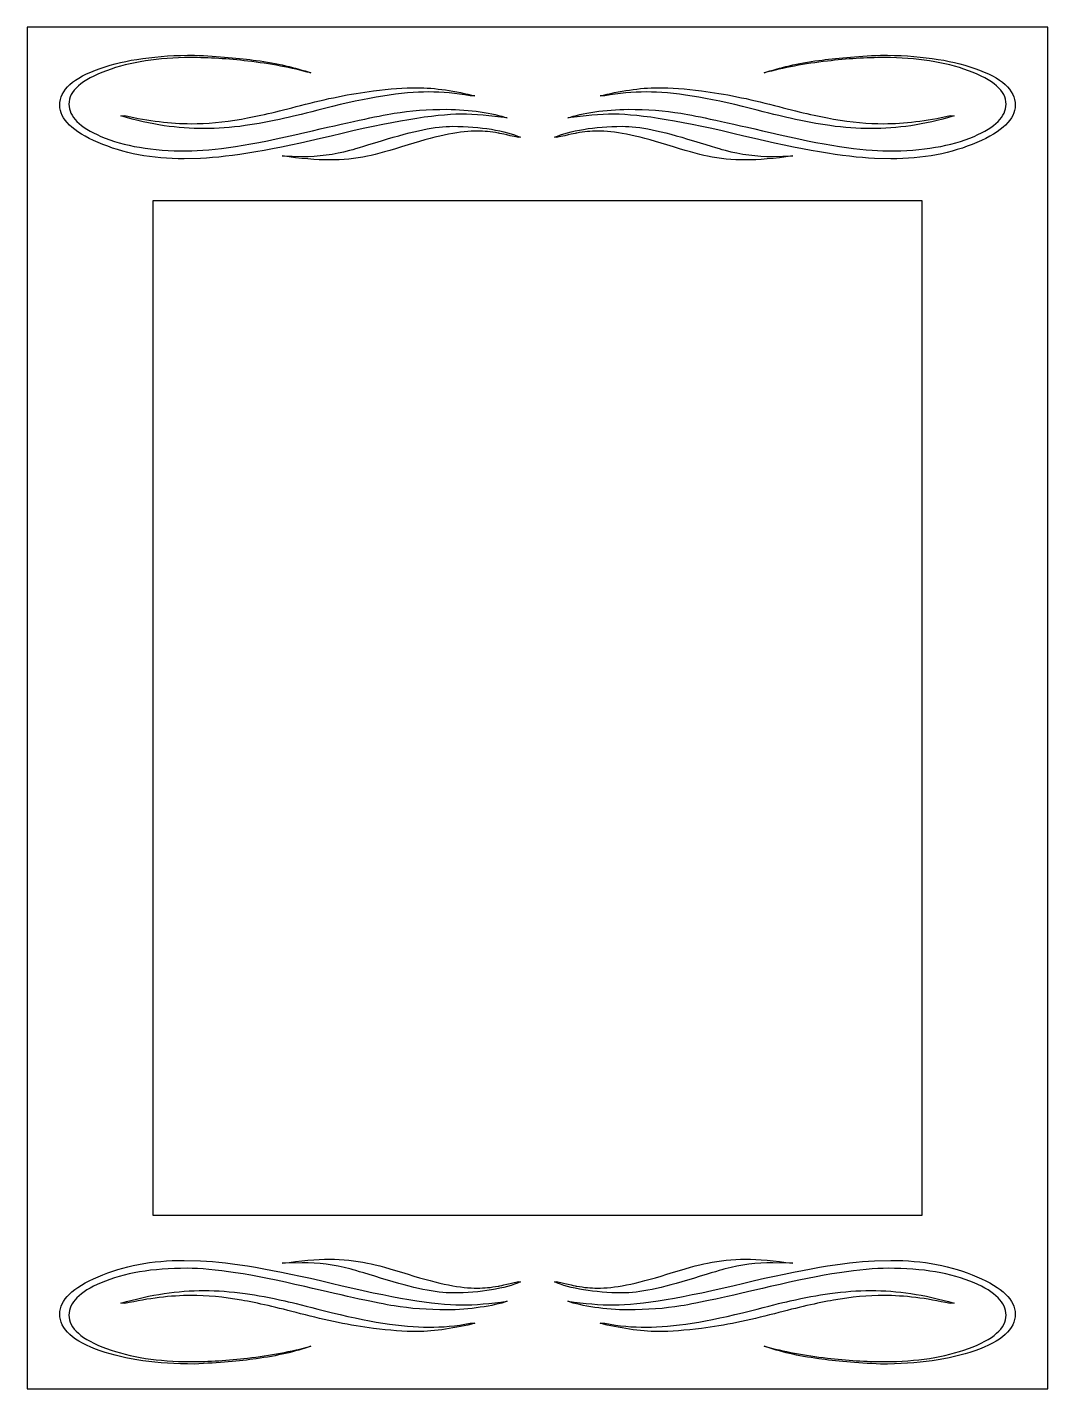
# Model space of a CAD drawing. Header units: centimetres. Extents: x -7.4 to 7.4, y -9.8 to 9.8.
import ezdxf

# ---------------------------------------------------------------- set-up
doc = ezdxf.new("R2010")
doc.units = ezdxf.units.CM
doc.header["$MEASUREMENT"] = 0
doc.layers.add('Camada 1', color=7, linetype='Continuous')

msp = doc.modelspace()

# ---------------------------------------------------------------- linework, layer by layer
at = {"layer": 'Camada 1'}
for points, knots in [([(7.36359, -9.81817), (7.36359, -9.81817), (-7.36359, -9.81817), (-7.36359, -9.81817), (-7.36359, -9.81817), (-7.36359, -9.81817), (-7.36359, 9.81817), (-7.36359, 9.81817), (-7.36359, 9.81817), (-7.36359, 9.81817), (7.36359, 9.81817), (7.36359, 9.81817), (7.36359, 9.81817), (7.36359, 9.81817), (7.36359, -9.81817), (7.36359, -9.81817)], [0, 0, 0, 0, 0.2, 0.2, 0.2, 0.2, 0.4, 0.4, 0.4, 0.4, 0.6, 0.6, 0.6, 0.6, 1, 1, 1, 1]), ([(-6.8943, 8.69396), (-6.8943, 8.49177), (-6.70711, 8.31299), (-6.34201, 8.15582), (-6.34201, 8.15582), (-5.97604, 7.99866), (-5.56194, 7.92008), (-5.10061, 7.92008), (-5.10061, 7.92008), (-5.10061, 7.92008), (-4.86135, 7.92714), (-4.86135, 7.92714), (-4.86135, 7.92714), (-4.43138, 7.94391), (-3.8005, 8.05141), (-2.9776, 8.24874), (-2.9776, 8.24874), (-2.10701, 8.45845), (-1.48104, 8.5633), (-1.10488, 8.5633), (-1.10488, 8.5633), (-0.89784, 8.5633), (-0.68549, 8.54166), (-0.43562, 8.51075), (-0.43562, 8.51075), (-0.63207, 8.57743), (-0.98746, 8.63436), (-1.30621, 8.63436), (-1.30621, 8.63436), (-1.58257, 8.63436), (-1.83596, 8.61539), (-2.07038, 8.57742), (-2.07038, 8.57742), (-2.30877, 8.53702), (-2.73964, 8.4441), (-3.35948, 8.29887), (-3.35948, 8.29887), (-4.13029, 8.11787), (-4.68168, 8.03442), (-5.05869, 8.03442), (-5.05869, 8.03442), (-5.55621, 8.03442), (-5.96986, 8.10329), (-6.29967, 8.2441), (-6.29967, 8.2441), (-6.60738, 8.37523), (-6.761, 8.52972), (-6.761, 8.70831), (-6.761, 8.70831), (-6.761, 8.89881), (-6.58087, 9.06081), (-6.21977, 9.19149), (-6.21977, 9.19149), (-5.87409, 9.3182), (-5.47103, 9.38001), (-5.0097, 9.38001), (-5.0097, 9.38001), (-4.74041, 9.38001), (-4.46228, 9.36324), (-4.18237, 9.32969), (-4.18237, 9.32969), (-3.85833, 9.29217), (-3.5515, 9.23478), (-3.26943, 9.1584), (-3.26943, 9.1584), (-3.49192, 9.23698), (-3.75814, 9.29879), (-4.05966, 9.3394), (-4.05966, 9.3394), (-4.2985, 9.3725), (-4.5956, 9.39898), (-4.95099, 9.41555), (-4.95099, 9.41555), (-5.49354, 9.41555), (-5.94429, 9.35131), (-6.30984, 9.22505), (-6.30984, 9.22505), (-6.69742, 9.08951), (-6.8943, 8.91316), (-6.8943, 8.69396)], [0, 0, 0, 0, 0.04761905, 0.04761905, 0.04761905, 0.04761905, 0.0952381, 0.0952381, 0.0952381, 0.0952381, 0.14285714, 0.14285714, 0.14285714, 0.14285714, 0.19047619, 0.19047619, 0.19047619, 0.19047619, 0.23809524, 0.23809524, 0.23809524, 0.23809524, 0.28571429, 0.28571429, 0.28571429, 0.28571429, 0.33333333, 0.33333333, 0.33333333, 0.33333333, 0.38095238, 0.38095238, 0.38095238, 0.38095238, 0.42857143, 0.42857143, 0.42857143, 0.42857143, 0.47619048, 0.47619048, 0.47619048, 0.47619048, 0.52380952, 0.52380952, 0.52380952, 0.52380952, 0.57142857, 0.57142857, 0.57142857, 0.57142857, 0.61904762, 0.61904762, 0.61904762, 0.61904762, 0.66666667, 0.66666667, 0.66666667, 0.66666667, 0.71428571, 0.71428571, 0.71428571, 0.71428571, 0.76190476, 0.76190476, 0.76190476, 0.76190476, 0.80952381, 0.80952381, 0.80952381, 0.80952381, 0.85714286, 0.85714286, 0.85714286, 0.85714286, 0.9047619, 0.9047619, 0.9047619, 0.9047619, 1, 1, 1, 1]), ([(2.97871, 8.24874), (3.80072, 8.05141), (4.43204, 7.94391), (4.86159, 7.92714), (4.86159, 7.92714), (4.86159, 7.92714), (5.09998, 7.92008), (5.09998, 7.92008), (5.09998, 7.92008), (5.56221, 7.92008), (5.97543, 7.99866), (6.34141, 8.15582), (6.34141, 8.15582), (6.70739, 8.31298), (6.89412, 8.49179), (6.89412, 8.69396), (6.89412, 8.69396), (6.89412, 8.91317), (6.69724, 9.08951), (6.30963, 9.22506), (6.30963, 9.22506), (5.94363, 9.35132), (5.49246, 9.41556), (4.95166, 9.41556), (4.95166, 9.41556), (4.59627, 9.39902), (4.29917, 9.37251), (4.05991, 9.33941), (4.05991, 9.33941), (3.75794, 9.2988), (3.49217, 9.23699), (3.26923, 9.15841), (3.26923, 9.15841), (3.55001, 9.2348), (3.85817, 9.29218), (4.18307, 9.3297), (4.18307, 9.3297), (4.46295, 9.36325), (4.73975, 9.38002), (5.00995, 9.38002), (5.00995, 9.38002), (5.47128, 9.38002), (5.87389, 9.31821), (6.21957, 9.1915), (6.21957, 9.1915), (6.58025, 9.06082), (6.7608, 8.89879), (6.7608, 8.70832), (6.7608, 8.70832), (6.7608, 8.52973), (6.60673, 8.37524), (6.29902, 8.24411), (6.29902, 8.24411), (5.97012, 8.1033), (5.55692, 8.03443), (5.05762, 8.03443), (5.05762, 8.03443), (4.68106, 8.03443), (4.12877, 8.11785), (3.35974, 8.29888), (3.35974, 8.29888), (2.7399, 8.44411), (2.30858, 8.53703), (2.07064, 8.57743), (2.07064, 8.57743), (1.83577, 8.6154), (1.58193, 8.63437), (1.30689, 8.63437), (1.30689, 8.63437), (0.98815, 8.63437), (0.63188, 8.57743), (0.43588, 8.51076), (0.43588, 8.51076), (0.68573, 8.54166), (0.89721, 8.56331), (1.10514, 8.56331), (1.10514, 8.56331), (1.48169, 8.56331), (2.10725, 8.45845), (2.97871, 8.24874)], [0, 0, 0, 0, 0.04761905, 0.04761905, 0.04761905, 0.04761905, 0.0952381, 0.0952381, 0.0952381, 0.0952381, 0.14285714, 0.14285714, 0.14285714, 0.14285714, 0.19047619, 0.19047619, 0.19047619, 0.19047619, 0.23809524, 0.23809524, 0.23809524, 0.23809524, 0.28571429, 0.28571429, 0.28571429, 0.28571429, 0.33333333, 0.33333333, 0.33333333, 0.33333333, 0.38095238, 0.38095238, 0.38095238, 0.38095238, 0.42857143, 0.42857143, 0.42857143, 0.42857143, 0.47619048, 0.47619048, 0.47619048, 0.47619048, 0.52380952, 0.52380952, 0.52380952, 0.52380952, 0.57142857, 0.57142857, 0.57142857, 0.57142857, 0.61904762, 0.61904762, 0.61904762, 0.61904762, 0.66666667, 0.66666667, 0.66666667, 0.66666667, 0.71428571, 0.71428571, 0.71428571, 0.71428571, 0.76190476, 0.76190476, 0.76190476, 0.76190476, 0.80952381, 0.80952381, 0.80952381, 0.80952381, 0.85714286, 0.85714286, 0.85714286, 0.85714286, 0.9047619, 0.9047619, 0.9047619, 0.9047619, 1, 1, 1, 1]), ([(-0.97245, 8.82752), (-0.97245, 8.82752), (-0.90226, 8.82752), (-0.90226, 8.82752), (-0.90226, 8.82752), (-1.17333, 8.8966), (-1.48678, 8.9465), (-1.7362, 8.9465), (-1.7362, 8.9465), (-1.92204, 8.9465), (-2.13397, 8.93237), (-2.36705, 8.90126), (-2.36705, 8.90126), (-2.6964, 8.85866), (-3.04735, 8.78693), (-3.41819, 8.68936), (-3.41819, 8.68936), (-3.75813, 8.59885), (-4.04419, 8.53461), (-4.272, 8.49402), (-4.272, 8.49402), (-4.53291, 8.44878), (-4.77085, 8.42734), (-4.99955, 8.42734), (-4.99955, 8.42734), (-5.29136, 8.42734), (-5.6101, 8.46531), (-5.95443, 8.54431), (-5.95443, 8.54431), (-5.95443, 8.54431), (-6.01272, 8.53944), (-6.01272, 8.53944), (-6.01272, 8.53944), (-5.56684, 8.40831), (-5.196, 8.35579), (-4.80752, 8.35579), (-4.80752, 8.35579), (-4.6221, 8.35579), (-4.42565, 8.37034), (-4.21948, 8.39863), (-4.21948, 8.39863), (-4.04422, 8.42268), (-3.85306, 8.45845), (-3.64645, 8.50589), (-3.64645, 8.50589), (-3.52461, 8.53237), (-3.333, 8.57984), (-3.07387, 8.64649), (-3.07387, 8.64649), (-2.45273, 8.80564), (-1.94812, 8.88467), (-1.57112, 8.88467), (-1.57112, 8.88467), (-1.37552, 8.8847), (-1.17332, 8.8657), (-0.97245, 8.82752)], [0, 0, 0, 0, 0.06666667, 0.06666667, 0.06666667, 0.06666667, 0.13333333, 0.13333333, 0.13333333, 0.13333333, 0.2, 0.2, 0.2, 0.2, 0.26666667, 0.26666667, 0.26666667, 0.26666667, 0.33333333, 0.33333333, 0.33333333, 0.33333333, 0.4, 0.4, 0.4, 0.4, 0.46666667, 0.46666667, 0.46666667, 0.46666667, 0.53333333, 0.53333333, 0.53333333, 0.53333333, 0.6, 0.6, 0.6, 0.6, 0.66666667, 0.66666667, 0.66666667, 0.66666667, 0.73333333, 0.73333333, 0.73333333, 0.73333333, 0.8, 0.8, 0.8, 0.8, 0.86666667, 0.86666667, 0.86666667, 0.86666667, 1, 1, 1, 1]), ([(3.41842, 8.68933), (3.04671, 8.78691), (2.69661, 8.85861), (2.36773, 8.90123), (2.36773, 8.90123), (2.13418, 8.93235), (1.92228, 8.94647), (1.73598, 8.94647), (1.73598, 8.94647), (1.48653, 8.94647), (1.17353, 8.89657), (0.90294, 8.82749), (0.90294, 8.82749), (0.90294, 8.82749), (0.97181, 8.82749), (0.97181, 8.82749), (0.97181, 8.82749), (1.17355, 8.86567), (1.37443, 8.88467), (1.57133, 8.88467), (1.57133, 8.88467), (1.94789, 8.88467), (2.4525, 8.80564), (3.07321, 8.64649), (3.07321, 8.64649), (3.33322, 8.57981), (3.52483, 8.53238), (3.64667, 8.50589), (3.64667, 8.50589), (3.85373, 8.45845), (4.04444, 8.42268), (4.2197, 8.39863), (4.2197, 8.39863), (4.42586, 8.37037), (4.62232, 8.35579), (4.80816, 8.35579), (4.80816, 8.35579), (5.19535, 8.35579), (5.56706, 8.40831), (6.01252, 8.53944), (6.01252, 8.53944), (6.01252, 8.53944), (5.95466, 8.54431), (5.95466, 8.54431), (5.95466, 8.54431), (5.60988, 8.46531), (5.29156, 8.42734), (4.99978, 8.42734), (4.99978, 8.42734), (4.77107, 8.42734), (4.53226, 8.44874), (4.27136, 8.49402), (4.27136, 8.49402), (4.04442, 8.5346), (3.7579, 8.59884), (3.41842, 8.68933)], [0, 0, 0, 0, 0.06666667, 0.06666667, 0.06666667, 0.06666667, 0.13333333, 0.13333333, 0.13333333, 0.13333333, 0.2, 0.2, 0.2, 0.2, 0.26666667, 0.26666667, 0.26666667, 0.26666667, 0.33333333, 0.33333333, 0.33333333, 0.33333333, 0.4, 0.4, 0.4, 0.4, 0.46666667, 0.46666667, 0.46666667, 0.46666667, 0.53333333, 0.53333333, 0.53333333, 0.53333333, 0.6, 0.6, 0.6, 0.6, 0.66666667, 0.66666667, 0.66666667, 0.66666667, 0.73333333, 0.73333333, 0.73333333, 0.73333333, 0.8, 0.8, 0.8, 0.8, 0.86666667, 0.86666667, 0.86666667, 0.86666667, 1, 1, 1, 1]), ([(-3.39654, 7.95363), (-3.39654, 7.95363), (-3.68216, 7.96292), (-3.68216, 7.96292), (-3.68216, 7.96292), (-3.41816, 7.92273), (-3.18993, 7.90355), (-2.99877, 7.90355), (-2.99877, 7.90355), (-2.81335, 7.90355), (-2.62793, 7.92276), (-2.45267, 7.95829), (-2.45267, 7.95829), (-2.32022, 7.98676), (-2.12334, 8.04195), (-1.86815, 8.12008), (-1.86815, 8.12008), (-1.40682, 8.26534), (-1.10485, 8.32029), (-0.86556, 8.32029), (-0.86556, 8.32029), (-0.77108, 8.32029), (-0.66956, 8.31079), (-0.56846, 8.29182), (-0.56846, 8.29182), (-0.55256, 8.28917), (-0.4572, 8.26798), (-0.27046, 8.22737), (-0.27046, 8.22737), (-0.27046, 8.22737), (-0.24485, 8.23224), (-0.24485, 8.23224), (-0.24485, 8.23224), (-0.4625, 8.32516), (-0.82363, 8.3894), (-1.22137, 8.3894), (-1.22137, 8.3894), (-1.47124, 8.3894), (-1.77805, 8.32516), (-2.25044, 8.17993), (-2.25044, 8.17993), (-2.52106, 8.09672), (-2.67557, 8.05147), (-2.70693, 8.0442), (-2.70693, 8.0442), (-2.93521, 7.98477), (-3.16344, 7.95363), (-3.39654, 7.95363)], [0, 0, 0, 0, 0.07692308, 0.07692308, 0.07692308, 0.07692308, 0.15384615, 0.15384615, 0.15384615, 0.15384615, 0.23076923, 0.23076923, 0.23076923, 0.23076923, 0.30769231, 0.30769231, 0.30769231, 0.30769231, 0.38461538, 0.38461538, 0.38461538, 0.38461538, 0.46153846, 0.46153846, 0.46153846, 0.46153846, 0.53846154, 0.53846154, 0.53846154, 0.53846154, 0.61538462, 0.61538462, 0.61538462, 0.61538462, 0.69230769, 0.69230769, 0.69230769, 0.69230769, 0.76923077, 0.76923077, 0.76923077, 0.76923077, 0.84615385, 0.84615385, 0.84615385, 0.84615385, 1, 1, 1, 1]), ([(0.24514, 8.23221), (0.24514, 8.23221), (0.27118, 8.22734), (0.27118, 8.22734), (0.27118, 8.22734), (0.45702, 8.26795), (0.55238, 8.28915), (0.56828, 8.29179), (0.56828, 8.29179), (0.66938, 8.31076), (0.7705, 8.32026), (0.86628, 8.32026), (0.86628, 8.32026), (1.10512, 8.32026), (1.40709, 8.26531), (1.86842, 8.12005), (1.86842, 8.12005), (2.12316, 8.04192), (2.31961, 7.98673), (2.45249, 7.95826), (2.45249, 7.95826), (2.62775, 7.92273), (2.81359, 7.90352), (2.99901, 7.90352), (2.99901, 7.90352), (3.19062, 7.90352), (3.41843, 7.92273), (3.6833, 7.96289), (3.6833, 7.96289), (3.6833, 7.96289), (3.39678, 7.9536), (3.39678, 7.9536), (3.39678, 7.9536), (3.16278, 7.9536), (2.93455, 7.98474), (2.7063, 8.04411), (2.7063, 8.04411), (2.67587, 8.05139), (2.52046, 8.09663), (2.25071, 8.17984), (2.25071, 8.17984), (1.77877, 8.3251), (1.47106, 8.38931), (1.22074, 8.38931), (1.22074, 8.38931), (0.82301, 8.38937), (0.46233, 8.32513), (0.24514, 8.23221)], [0, 0, 0, 0, 0.07692308, 0.07692308, 0.07692308, 0.07692308, 0.15384615, 0.15384615, 0.15384615, 0.15384615, 0.23076923, 0.23076923, 0.23076923, 0.23076923, 0.30769231, 0.30769231, 0.30769231, 0.30769231, 0.38461538, 0.38461538, 0.38461538, 0.38461538, 0.46153846, 0.46153846, 0.46153846, 0.46153846, 0.53846154, 0.53846154, 0.53846154, 0.53846154, 0.61538462, 0.61538462, 0.61538462, 0.61538462, 0.69230769, 0.69230769, 0.69230769, 0.69230769, 0.76923077, 0.76923077, 0.76923077, 0.76923077, 0.84615385, 0.84615385, 0.84615385, 0.84615385, 1, 1, 1, 1]), ([(-5.54474, -7.32032), (-5.54474, -7.32032), (5.54474, -7.32032), (5.54474, -7.32032), (5.54474, -7.32032), (5.54474, -7.32032), (5.54474, 7.32035), (5.54474, 7.32035), (5.54474, 7.32035), (5.54474, 7.32035), (-5.54474, 7.32035), (-5.54474, 7.32035), (-5.54474, 7.32035), (-5.54474, 7.32035), (-5.54474, -7.32032), (-5.54474, -7.32032)], [0, 0, 0, 0, 0.2, 0.2, 0.2, 0.2, 0.4, 0.4, 0.4, 0.4, 0.6, 0.6, 0.6, 0.6, 1, 1, 1, 1]), ([(-2.97847, -8.29486), (-3.80093, -8.09751), (-4.4318, -7.99003), (-4.86177, -7.97326), (-4.86177, -7.97326), (-4.86177, -7.97326), (-5.09974, -7.96617), (-5.09974, -7.96617), (-5.09974, -7.96617), (-5.56197, -7.96617), (-5.97517, -8.04478), (-6.34114, -8.20191), (-6.34114, -8.20191), (-6.70711, -8.35907), (-6.8943, -8.53788), (-6.8943, -8.74007), (-6.8943, -8.74007), (-6.8943, -8.95925), (-6.69742, -9.13562), (-6.30981, -9.27114), (-6.30981, -9.27114), (-5.94381, -9.3974), (-5.49222, -9.46164), (-4.95184, -9.46164), (-4.95184, -9.46164), (-4.59645, -9.44508), (-4.2989, -9.41859), (-4.06006, -9.38549), (-4.06006, -9.38549), (-3.75809, -9.34488), (-3.49232, -9.28307), (-3.26896, -9.20446), (-3.26896, -9.20446), (-3.54974, -9.28085), (-3.85832, -9.33823), (-4.18325, -9.37578), (-4.18325, -9.37578), (-4.46315, -9.40933), (-4.73996, -9.42608), (-5.00968, -9.42608), (-5.00968, -9.42608), (-5.47101, -9.42608), (-5.87407, -9.36427), (-6.21975, -9.23759), (-6.21975, -9.23759), (-6.58043, -9.10691), (-6.76098, -8.94488), (-6.76098, -8.75438), (-6.76098, -8.75438), (-6.76098, -8.57581), (-6.60691, -8.4213), (-6.29875, -8.29017), (-6.29875, -8.29017), (-5.96985, -8.14936), (-5.55665, -8.08049), (-5.05735, -8.08049), (-5.05735, -8.08049), (-4.68079, -8.08049), (-4.12895, -8.16391), (-3.35947, -8.34491), (-3.35947, -8.34491), (-2.74008, -8.49014), (-2.30878, -8.58309), (-2.07037, -8.62346), (-2.07037, -8.62346), (-1.83595, -8.66145), (-1.58211, -8.6804), (-1.30662, -8.6804), (-1.30662, -8.6804), (-0.98788, -8.6804), (-0.63204, -8.62346), (-0.43603, -8.55679), (-0.43603, -8.55679), (-0.6859, -8.58769), (-0.89738, -8.60934), (-1.10484, -8.60934), (-1.10484, -8.60934), (-1.48145, -8.60942), (-2.10746, -8.50457), (-2.97847, -8.29486)], [0, 0, 0, 0, 0.04761905, 0.04761905, 0.04761905, 0.04761905, 0.0952381, 0.0952381, 0.0952381, 0.0952381, 0.14285714, 0.14285714, 0.14285714, 0.14285714, 0.19047619, 0.19047619, 0.19047619, 0.19047619, 0.23809524, 0.23809524, 0.23809524, 0.23809524, 0.28571429, 0.28571429, 0.28571429, 0.28571429, 0.33333333, 0.33333333, 0.33333333, 0.33333333, 0.38095238, 0.38095238, 0.38095238, 0.38095238, 0.42857143, 0.42857143, 0.42857143, 0.42857143, 0.47619048, 0.47619048, 0.47619048, 0.47619048, 0.52380952, 0.52380952, 0.52380952, 0.52380952, 0.57142857, 0.57142857, 0.57142857, 0.57142857, 0.61904762, 0.61904762, 0.61904762, 0.61904762, 0.66666667, 0.66666667, 0.66666667, 0.66666667, 0.71428571, 0.71428571, 0.71428571, 0.71428571, 0.76190476, 0.76190476, 0.76190476, 0.76190476, 0.80952381, 0.80952381, 0.80952381, 0.80952381, 0.85714286, 0.85714286, 0.85714286, 0.85714286, 0.9047619, 0.9047619, 0.9047619, 0.9047619, 1, 1, 1, 1]), ([(-0.24535, -8.2783), (-0.24535, -8.2783), (-0.27139, -8.27343), (-0.27139, -8.27343), (-0.27139, -8.27343), (-0.45681, -8.31404), (-0.55259, -8.33524), (-0.56849, -8.33791), (-0.56849, -8.33791), (-0.66914, -8.35688), (-0.77023, -8.36638), (-0.86649, -8.36638), (-0.86649, -8.36638), (-1.10488, -8.36638), (-1.40685, -8.31143), (-1.86818, -8.16617), (-1.86818, -8.16617), (-2.12337, -8.08804), (-2.3198, -8.03285), (-2.45225, -8.00438), (-2.45225, -8.00438), (-2.62751, -7.96885), (-2.8138, -7.94966), (-2.99922, -7.94966), (-2.99922, -7.94966), (-3.19038, -7.94966), (-3.41816, -7.96887), (-3.68306, -8.00903), (-3.68306, -8.00903), (-3.68306, -8.00903), (-3.39697, -7.99974), (-3.39697, -7.99974), (-3.39697, -7.99974), (-3.16255, -7.99974), (-2.93474, -8.03086), (-2.70651, -8.09025), (-2.70651, -8.09025), (-2.67561, -8.0975), (-2.52064, -8.14277), (-2.25047, -8.22598), (-2.25047, -8.22598), (-1.77898, -8.37124), (-1.47085, -8.43548), (-1.22095, -8.43548), (-1.22095, -8.43548), (-0.82277, -8.43549), (-0.46254, -8.37124), (-0.24535, -8.2783)], [0, 0, 0, 0, 0.07692308, 0.07692308, 0.07692308, 0.07692308, 0.15384615, 0.15384615, 0.15384615, 0.15384615, 0.23076923, 0.23076923, 0.23076923, 0.23076923, 0.30769231, 0.30769231, 0.30769231, 0.30769231, 0.38461538, 0.38461538, 0.38461538, 0.38461538, 0.46153846, 0.46153846, 0.46153846, 0.46153846, 0.53846154, 0.53846154, 0.53846154, 0.53846154, 0.61538462, 0.61538462, 0.61538462, 0.61538462, 0.69230769, 0.69230769, 0.69230769, 0.69230769, 0.76923077, 0.76923077, 0.76923077, 0.76923077, 0.84615385, 0.84615385, 0.84615385, 0.84615385, 1, 1, 1, 1]), ([(3.39677, -7.99974), (3.39677, -7.99974), (3.68239, -8.00903), (3.68239, -8.00903), (3.68239, -8.00903), (3.41839, -7.96884), (3.19016, -7.94966), (2.99855, -7.94966), (2.99855, -7.94966), (2.81313, -7.94966), (2.62771, -7.96887), (2.4529, -8.00438), (2.4529, -8.00438), (2.32045, -8.03285), (2.12357, -8.08804), (1.86796, -8.16617), (1.86796, -8.16617), (1.40708, -8.31143), (1.10511, -8.36638), (0.86537, -8.36638), (0.86537, -8.36638), (0.77091, -8.36638), (0.66979, -8.35688), (0.56827, -8.33791), (0.56827, -8.33791), (0.55282, -8.33524), (0.45746, -8.31407), (0.27075, -8.27343), (0.27075, -8.27343), (0.27075, -8.27343), (0.24469, -8.2783), (0.24469, -8.2783), (0.24469, -8.2783), (0.46279, -8.37125), (0.82347, -8.43546), (1.22169, -8.43546), (1.22169, -8.43546), (1.47154, -8.43546), (1.77837, -8.37122), (2.25076, -8.22596), (2.25076, -8.22596), (2.52093, -8.14275), (2.67544, -8.0975), (2.70725, -8.09023), (2.70725, -8.09023), (2.93545, -8.03086), (3.16323, -7.99974), (3.39677, -7.99974)], [0, 0, 0, 0, 0.07692308, 0.07692308, 0.07692308, 0.07692308, 0.15384615, 0.15384615, 0.15384615, 0.15384615, 0.23076923, 0.23076923, 0.23076923, 0.23076923, 0.30769231, 0.30769231, 0.30769231, 0.30769231, 0.38461538, 0.38461538, 0.38461538, 0.38461538, 0.46153846, 0.46153846, 0.46153846, 0.46153846, 0.53846154, 0.53846154, 0.53846154, 0.53846154, 0.61538462, 0.61538462, 0.61538462, 0.61538462, 0.69230769, 0.69230769, 0.69230769, 0.69230769, 0.76923077, 0.76923077, 0.76923077, 0.76923077, 0.84615385, 0.84615385, 0.84615385, 0.84615385, 1, 1, 1, 1]), ([(6.89409, -8.7401), (6.89409, -8.53791), (6.70735, -8.35913), (6.34183, -8.20194), (6.34183, -8.20194), (5.97586, -8.0448), (5.56176, -7.9662), (5.1004, -7.9662), (5.1004, -7.9662), (5.1004, -7.9662), (4.86159, -7.97329), (4.86159, -7.97329), (4.86159, -7.97329), (4.43159, -7.99006), (3.80072, -8.09754), (2.97784, -8.29489), (2.97784, -8.29489), (2.10683, -8.5046), (1.48083, -8.60945), (1.10515, -8.60945), (1.10515, -8.60945), (0.89811, -8.60945), (0.68531, -8.58781), (0.43589, -8.5569), (0.43589, -8.5569), (0.63234, -8.62358), (0.98728, -8.68051), (1.30603, -8.68051), (1.30603, -8.68051), (1.58284, -8.68051), (1.83578, -8.66154), (2.07065, -8.62357), (2.07065, -8.62357), (2.30859, -8.58319), (2.73946, -8.49025), (3.35975, -8.34502), (3.35975, -8.34502), (4.13008, -8.16402), (4.6815, -8.0806), (5.05851, -8.0806), (5.05851, -8.0806), (5.55648, -8.0806), (5.97013, -8.14947), (6.29949, -8.29028), (6.29949, -8.29028), (6.60762, -8.42141), (6.76082, -8.57592), (6.76082, -8.75449), (6.76082, -8.75449), (6.76082, -8.94499), (6.58114, -9.10699), (6.21959, -9.2377), (6.21959, -9.2377), (5.87436, -9.36438), (5.4713, -9.42619), (5.00997, -9.42619), (5.00997, -9.42619), (4.74065, -9.42619), (4.46255, -9.40942), (4.18264, -9.37589), (4.18264, -9.37589), (3.85815, -9.33835), (3.55177, -9.28096), (3.26967, -9.20457), (3.26967, -9.20457), (3.49216, -9.28318), (3.75793, -9.34498), (4.0599, -9.3856), (4.0599, -9.3856), (4.29871, -9.4187), (4.59584, -9.44518), (4.95078, -9.46175), (4.95078, -9.46175), (5.49336, -9.46175), (5.94456, -9.39751), (6.31008, -9.27125), (6.31008, -9.27125), (6.69721, -9.13565), (6.89409, -8.95928), (6.89409, -8.7401)], [0, 0, 0, 0, 0.04761905, 0.04761905, 0.04761905, 0.04761905, 0.0952381, 0.0952381, 0.0952381, 0.0952381, 0.14285714, 0.14285714, 0.14285714, 0.14285714, 0.19047619, 0.19047619, 0.19047619, 0.19047619, 0.23809524, 0.23809524, 0.23809524, 0.23809524, 0.28571429, 0.28571429, 0.28571429, 0.28571429, 0.33333333, 0.33333333, 0.33333333, 0.33333333, 0.38095238, 0.38095238, 0.38095238, 0.38095238, 0.42857143, 0.42857143, 0.42857143, 0.42857143, 0.47619048, 0.47619048, 0.47619048, 0.47619048, 0.52380952, 0.52380952, 0.52380952, 0.52380952, 0.57142857, 0.57142857, 0.57142857, 0.57142857, 0.61904762, 0.61904762, 0.61904762, 0.61904762, 0.66666667, 0.66666667, 0.66666667, 0.66666667, 0.71428571, 0.71428571, 0.71428571, 0.71428571, 0.76190476, 0.76190476, 0.76190476, 0.76190476, 0.80952381, 0.80952381, 0.80952381, 0.80952381, 0.85714286, 0.85714286, 0.85714286, 0.85714286, 0.9047619, 0.9047619, 0.9047619, 0.9047619, 1, 1, 1, 1]), ([(-3.41818, -8.73547), (-3.04692, -8.83305), (-2.6964, -8.90475), (-2.36749, -8.94737), (-2.36749, -8.94737), (-2.13439, -8.97849), (-1.92249, -8.99261), (-1.73574, -8.99261), (-1.73574, -8.99261), (-1.48674, -8.99261), (-1.17332, -8.94271), (-0.9027, -8.87363), (-0.9027, -8.87363), (-0.9027, -8.87363), (-0.97203, -8.87364), (-0.97203, -8.87364), (-0.97203, -8.87364), (-1.17333, -8.91182), (-1.3742, -8.93082), (-1.5711, -8.93082), (-1.5711, -8.93082), (-1.9481, -8.93082), (-2.45227, -8.85182), (-3.0734, -8.69264), (-3.0734, -8.69264), (-3.33298, -8.62596), (-3.52502, -8.57853), (-3.64688, -8.55204), (-3.64688, -8.55204), (-3.85349, -8.5046), (-4.0442, -8.46883), (-4.21946, -8.44475), (-4.21946, -8.44475), (-4.42607, -8.41652), (-4.62208, -8.40194), (-4.80837, -8.40194), (-4.80837, -8.40194), (-5.19511, -8.40194), (-5.56727, -8.45446), (-6.0127, -8.58559), (-6.0127, -8.58559), (-6.0127, -8.58559), (-5.95441, -8.59046), (-5.95441, -8.59046), (-5.95441, -8.59046), (-5.61005, -8.51143), (-5.29131, -8.47346), (-4.99995, -8.47346), (-4.99995, -8.47346), (-4.77127, -8.47346), (-4.53198, -8.49489), (-4.27153, -8.54014), (-4.27153, -8.54014), (-4.04418, -8.58072), (-3.75811, -8.64496), (-3.41818, -8.73547)], [0, 0, 0, 0, 0.06666667, 0.06666667, 0.06666667, 0.06666667, 0.13333333, 0.13333333, 0.13333333, 0.13333333, 0.2, 0.2, 0.2, 0.2, 0.26666667, 0.26666667, 0.26666667, 0.26666667, 0.33333333, 0.33333333, 0.33333333, 0.33333333, 0.4, 0.4, 0.4, 0.4, 0.46666667, 0.46666667, 0.46666667, 0.46666667, 0.53333333, 0.53333333, 0.53333333, 0.53333333, 0.6, 0.6, 0.6, 0.6, 0.66666667, 0.66666667, 0.66666667, 0.66666667, 0.73333333, 0.73333333, 0.73333333, 0.73333333, 0.8, 0.8, 0.8, 0.8, 0.86666667, 0.86666667, 0.86666667, 0.86666667, 1, 1, 1, 1]), ([(0.97224, -8.87361), (0.97224, -8.87361), (0.90247, -8.87361), (0.90247, -8.87361), (0.90247, -8.87361), (1.17354, -8.94269), (1.48654, -8.99259), (1.73599, -8.99259), (1.73599, -8.99259), (1.92183, -8.99259), (2.13419, -8.97846), (2.36684, -8.94735), (2.36684, -8.94735), (2.69662, -8.90475), (3.04759, -8.83302), (3.41843, -8.73545), (3.41843, -8.73545), (3.75792, -8.64494), (4.04401, -8.5807), (4.27224, -8.54008), (4.27224, -8.54008), (4.53272, -8.49484), (4.77109, -8.4734), (4.99979, -8.4734), (4.99979, -8.4734), (5.29115, -8.4734), (5.60989, -8.51137), (5.95422, -8.5904), (5.95422, -8.5904), (5.95422, -8.5904), (6.01251, -8.58553), (6.01251, -8.58553), (6.01251, -8.58553), (5.56661, -8.4544), (5.19579, -8.40188), (4.80728, -8.40188), (4.80728, -8.40188), (4.62231, -8.40188), (4.42586, -8.41646), (4.21969, -8.44469), (4.21969, -8.44469), (4.04398, -8.46877), (3.85282, -8.50454), (3.64666, -8.55198), (3.64666, -8.55198), (3.5244, -8.57849), (3.33321, -8.62593), (3.07408, -8.69258), (3.07408, -8.69258), (2.45292, -8.85175), (1.94791, -8.93076), (1.57133, -8.93076), (1.57133, -8.93076), (1.37575, -8.93081), (1.17353, -8.91181), (0.97224, -8.87361)], [0, 0, 0, 0, 0.06666667, 0.06666667, 0.06666667, 0.06666667, 0.13333333, 0.13333333, 0.13333333, 0.13333333, 0.2, 0.2, 0.2, 0.2, 0.26666667, 0.26666667, 0.26666667, 0.26666667, 0.33333333, 0.33333333, 0.33333333, 0.33333333, 0.4, 0.4, 0.4, 0.4, 0.46666667, 0.46666667, 0.46666667, 0.46666667, 0.53333333, 0.53333333, 0.53333333, 0.53333333, 0.6, 0.6, 0.6, 0.6, 0.66666667, 0.66666667, 0.66666667, 0.66666667, 0.73333333, 0.73333333, 0.73333333, 0.73333333, 0.8, 0.8, 0.8, 0.8, 0.86666667, 0.86666667, 0.86666667, 0.86666667, 1, 1, 1, 1])]:
    msp.add_open_spline(points, degree=3, knots=knots, dxfattribs=at)

doc.saveas('drawing.dxf')
